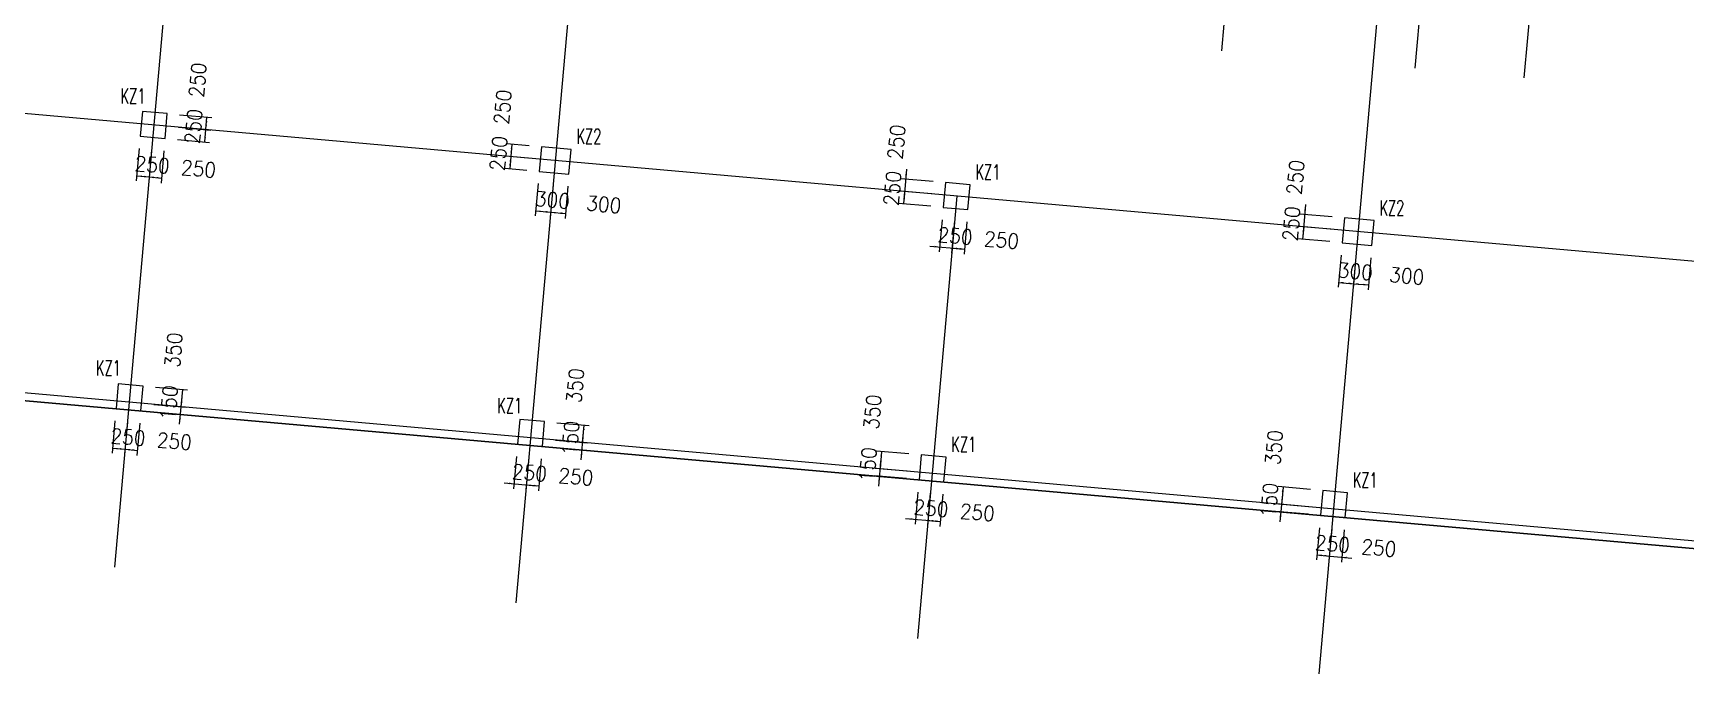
# Model space of a CAD drawing. Extents: x 387171 to 699106, y 11966 to 245688.
# Drawn here: x 605497 to 638714, y 41610 to 54502 of the extents above; entities that cross this region are included whole.
import ezdxf

# ---------------------------------------------------------------- set-up
doc = ezdxf.new("R2010")
doc.units = 0
doc.header["$LTSCALE"] = 100
doc.header["$MEASUREMENT"] = 0
for name, color, linetype in [('COLU', 7, 'Continuous'), ('DIM', 3, 'Continuous'), ('DOTE', 253, 'Continuous'), ('NUM', 7, 'Continuous')]:
    doc.layers.add(name, color=color, linetype=linetype)
doc.styles.get("Standard").update_dxf_attribs({"font": 'standard'})
doc.dimstyles.get("Standard").update_dxf_attribs({"dimtxt": 300, "dimasz": 100, "dimexe": 100, "dimexo": 250, "dimgap": 100, "dimtad": 0, "dimtoh": 1, "dimdec": 0, "dimdsep": 46, "dimcen": 0.09, "dimclrt": 7, "dimadec": 0, "dimazin": 0, "dimtfac": 1, "dimtdec": 4, "dimtofl": 0, "dimtmove": 0, "dimatfit": 3, "dimfxl": 1, "dimtolj": 1, "dimtzin": 0, "dimarcsym": 0})

# ---------------------------------------------------------------- blocks, each defined once
blk = doc.blocks.new('*D1962')
at = {"layer": 'DIM', "color": 0, "linetype": 'ByBlock', "lineweight": -2}
for p, q in [((615648, 51472), (615591, 50825)), ((615947, 51445), (615890, 50798)), ((615600, 50924), (615899, 50898))]:
    blk.add_line(p, q, dxfattribs=at)
for points in [[(615600, 50924), (615701, 50932), (615698, 50899)], [(615899, 50898), (615797, 50890), (615800, 50923)]]:
    blk.add_solid(points, dxfattribs=at)
at = {"layer": 'DIM', "color": 7, "linetype": 'Continuous', "lineweight": -2, "insert": (615936, 51145), "char_height": 300, "width": 566.67, "attachment_point": 5, "rotation": 354.9316}
blk.add_mtext('300', dxfattribs=at)
blk = doc.blocks.new('*D2889')
at = {"layer": 'DIM', "color": 0, "linetype": 'ByBlock', "lineweight": -2}
for p, q in [((615947, 51445), (615890, 50798)), ((616246, 51419), (616189, 50771)), ((615899, 50898), (616197, 50871))]:
    blk.add_line(p, q, dxfattribs=at)
for points in [[(615899, 50898), (616000, 50905), (615997, 50872)], [(616197, 50871), (616096, 50863), (616099, 50897)]]:
    blk.add_solid(points, dxfattribs=at)
at = {"layer": 'DIM', "color": 7, "linetype": 'Continuous', "lineweight": -2, "insert": (616968, 51054), "char_height": 300, "width": 566.67, "attachment_point": 5, "rotation": 354.9316}
blk.add_mtext('300', dxfattribs=at)
blk = doc.blocks.new('*D2799')
at = {"layer": 'DIM', "color": 0, "linetype": 'ByBlock', "lineweight": -2}
for p, q in [((631602, 50804), (630954, 50861)), ((631071, 51051), (631014, 50404)), ((631580, 50555), (630932, 50612))]:
    blk.add_line(p, q, dxfattribs=at)
for points in [[(631054, 50852), (631046, 50953), (631079, 50950)], [(631032, 50603), (631039, 50502), (631006, 50505)]]:
    blk.add_solid(points, dxfattribs=at)
at = {"layer": 'DIM', "color": 7, "linetype": 'Continuous', "lineweight": -2, "insert": (630869, 51598), "char_height": 300, "width": 566.67, "attachment_point": 5, "rotation": 84.9316}
blk.add_mtext('250', dxfattribs=at)
blk = doc.blocks.new('*D2546')
at = {"layer": 'DIM', "color": 0, "linetype": 'ByBlock', "lineweight": -2}
for p, q in [((631580, 50555), (630932, 50612)), ((631032, 50603), (631010, 50354)), ((631557, 50306), (630910, 50363))]:
    blk.add_line(p, q, dxfattribs=at)
for points in [[(631032, 50603), (631039, 50502), (631006, 50505)], [(631010, 50354), (631002, 50455), (631035, 50452)]]:
    blk.add_solid(points, dxfattribs=at)
at = {"layer": 'DIM', "color": 7, "linetype": 'Continuous', "lineweight": -2, "insert": (630786, 50665), "char_height": 300, "width": 566.67, "attachment_point": 5, "rotation": 84.9316}
blk.add_mtext('250', dxfattribs=at)
blk = doc.blocks.new('*D3313')
at = {"layer": 'DIM', "color": 0, "linetype": 'ByBlock', "lineweight": -2}
for p, q in [((631784, 50034), (631727, 49387)), ((632083, 50008), (632026, 49361)), ((631736, 49487), (632035, 49460))]:
    blk.add_line(p, q, dxfattribs=at)
for points in [[(631736, 49487), (631837, 49494), (631834, 49461)], [(632035, 49460), (631934, 49452), (631936, 49486)]]:
    blk.add_solid(points, dxfattribs=at)
at = {"layer": 'DIM', "color": 7, "linetype": 'Continuous', "lineweight": -2, "insert": (632072, 49708), "char_height": 300, "width": 566.67, "attachment_point": 5, "rotation": 354.9316}
blk.add_mtext('300', dxfattribs=at)
blk = doc.blocks.new('*D3094')
at = {"layer": 'DIM', "color": 0, "linetype": 'ByBlock', "lineweight": -2}
for p, q in [((632083, 50008), (632026, 49361)), ((632382, 49981), (632325, 49334)), ((632035, 49460), (632333, 49434))]:
    blk.add_line(p, q, dxfattribs=at)
for points in [[(632035, 49460), (632136, 49468), (632133, 49435)], [(632333, 49434), (632232, 49426), (632235, 49459)]]:
    blk.add_solid(points, dxfattribs=at)
at = {"layer": 'DIM', "color": 7, "linetype": 'Continuous', "lineweight": -2, "insert": (633104, 49616), "char_height": 300, "width": 566.67, "attachment_point": 5, "rotation": 354.9316}
blk.add_mtext('300', dxfattribs=at)
blk = doc.blocks.new('*D3417')
at = {"layer": 'DIM', "color": 0, "linetype": 'ByBlock', "lineweight": -2}
for p, q in [((631166, 45321), (630518, 45378)), ((630618, 45369), (630587, 45021)), ((631135, 44972), (630487, 45030))]:
    blk.add_line(p, q, dxfattribs=at)
for points in [[(630618, 45369), (630625, 45268), (630592, 45271)], [(630587, 45021), (630579, 45122), (630612, 45119)]]:
    blk.add_solid(points, dxfattribs=at)
at = {"layer": 'DIM', "color": 7, "linetype": 'Continuous', "lineweight": -2, "insert": (630437, 46165), "char_height": 300, "width": 566.67, "attachment_point": 5, "rotation": 84.9316}
blk.add_mtext('350', dxfattribs=at)
blk = doc.blocks.new('*D3203')
at = {"layer": 'DIM', "color": 0, "linetype": 'ByBlock', "lineweight": -2}
for p, q in [((630604, 45220), (630556, 44672)), ((631121, 44823), (630474, 44880)), ((631135, 44972), (630487, 45030))]:
    blk.add_line(p, q, dxfattribs=at)
for points in [[(630574, 44871), (630581, 44770), (630548, 44773)], [(630587, 45021), (630579, 45122), (630612, 45119)]]:
    blk.add_solid(points, dxfattribs=at)
at = {"layer": 'DIM', "color": 7, "linetype": 'Continuous', "lineweight": -2, "insert": (630343, 45104), "char_height": 300, "width": 476.67, "attachment_point": 5, "rotation": 84.9316}
blk.add_mtext('150', dxfattribs=at)
blk = doc.blocks.new('*D3362')
at = {"layer": 'DIM', "color": 0, "linetype": 'ByBlock', "lineweight": -2}
for p, q in [((631348, 44552), (631291, 43904)), ((631597, 44529), (631540, 43882)), ((631300, 44004), (631549, 43982))]:
    blk.add_line(p, q, dxfattribs=at)
for points in [[(631300, 44004), (631401, 44011), (631398, 43978)], [(631549, 43982), (631448, 43974), (631451, 44007)]]:
    blk.add_solid(points, dxfattribs=at)
at = {"layer": 'DIM', "color": 7, "linetype": 'Continuous', "lineweight": -2, "insert": (631611, 44227), "char_height": 300, "width": 566.67, "attachment_point": 5, "rotation": 354.9316}
blk.add_mtext('250', dxfattribs=at)
blk = doc.blocks.new('*D4116')
at = {"layer": 'DIM', "color": 0, "linetype": 'ByBlock', "lineweight": -2}
for p, q in [((631597, 44529), (631540, 43882)), ((631846, 44507), (631789, 43860)), ((631350, 43999), (631997, 43942))]:
    blk.add_line(p, q, dxfattribs=at)
for points in [[(631549, 43982), (631448, 43974), (631451, 44007)], [(631798, 43960), (631899, 43967), (631896, 43934)]]:
    blk.add_solid(points, dxfattribs=at)
at = {"layer": 'DIM', "color": 7, "linetype": 'Continuous', "lineweight": -2, "insert": (632543, 44144), "char_height": 300, "width": 566.67, "attachment_point": 5, "rotation": 354.9316}
blk.add_mtext('250', dxfattribs=at)
blk = doc.blocks.new('*D3874')
at = {"layer": 'DIM', "color": 0, "linetype": 'ByBlock', "lineweight": -2}
for p, q in [((623583, 51515), (622936, 51572)), ((623053, 51763), (622995, 51115)), ((623561, 51266), (622914, 51323))]:
    blk.add_line(p, q, dxfattribs=at)
for points in [[(623035, 51563), (623027, 51664), (623061, 51662)], [(623013, 51314), (623021, 51213), (622988, 51216)]]:
    blk.add_solid(points, dxfattribs=at)
at = {"layer": 'DIM', "color": 7, "linetype": 'Continuous', "lineweight": -2, "insert": (622850, 52309), "char_height": 300, "width": 566.67, "attachment_point": 5, "rotation": 84.9316}
blk.add_mtext('250', dxfattribs=at)
blk = doc.blocks.new('*D54')
at = {"layer": 'DIM', "color": 0, "linetype": 'ByBlock', "lineweight": -2}
for p, q in [((623561, 51266), (622914, 51323)), ((623013, 51314), (622991, 51065)), ((623539, 51017), (622891, 51074))]:
    blk.add_line(p, q, dxfattribs=at)
for points in [[(622991, 51065), (622983, 51166), (623016, 51164)], [(623013, 51314), (623021, 51213), (622988, 51216)]]:
    blk.add_solid(points, dxfattribs=at)
at = {"layer": 'DIM', "color": 7, "linetype": 'Continuous', "lineweight": -2, "insert": (622768, 51377), "char_height": 300, "width": 566.67, "attachment_point": 5, "rotation": 84.9316}
blk.add_mtext('250', dxfattribs=at)
blk = doc.blocks.new('*D4378')
at = {"layer": 'DIM', "color": 0, "linetype": 'ByBlock', "lineweight": -2}
for p, q in [((623766, 50746), (623708, 50098)), ((624015, 50724), (623957, 50076)), ((623518, 50215), (624166, 50158))]:
    blk.add_line(p, q, dxfattribs=at)
for points in [[(623717, 50198), (623616, 50190), (623619, 50223)], [(623966, 50176), (624067, 50183), (624064, 50150)]]:
    blk.add_solid(points, dxfattribs=at)
at = {"layer": 'DIM', "color": 7, "linetype": 'Continuous', "lineweight": -2, "insert": (624028, 50421), "char_height": 300, "width": 566.67, "attachment_point": 5, "rotation": 354.9316}
blk.add_mtext('250', dxfattribs=at)
blk = doc.blocks.new('*D574')
at = {"layer": 'DIM', "color": 0, "linetype": 'ByBlock', "lineweight": -2}
for p, q in [((624015, 50724), (623957, 50076)), ((624264, 50701), (624206, 50054)), ((623966, 50176), (624215, 50154))]:
    blk.add_line(p, q, dxfattribs=at)
for points in [[(623966, 50176), (624067, 50183), (624064, 50150)], [(624215, 50154), (624114, 50146), (624117, 50179)]]:
    blk.add_solid(points, dxfattribs=at)
at = {"layer": 'DIM', "color": 7, "linetype": 'Continuous', "lineweight": -2, "insert": (624961, 50338), "char_height": 300, "width": 566.67, "attachment_point": 5, "rotation": 354.9316}
blk.add_mtext('250', dxfattribs=at)
blk = doc.blocks.new('*D748')
at = {"layer": 'DIM', "color": 0, "linetype": 'ByBlock', "lineweight": -2}
for p, q in [((623097, 46036), (622450, 46094)), ((622549, 46085), (622518, 45736)), ((623066, 45688), (622419, 45745))]:
    blk.add_line(p, q, dxfattribs=at)
for points in [[(622549, 46085), (622557, 45984), (622524, 45987)], [(622518, 45736), (622511, 45837), (622544, 45834)]]:
    blk.add_solid(points, dxfattribs=at)
at = {"layer": 'DIM', "color": 7, "linetype": 'Continuous', "lineweight": -2, "insert": (622369, 46880), "char_height": 300, "width": 566.67, "attachment_point": 5, "rotation": 84.9316}
blk.add_mtext('350', dxfattribs=at)
blk = doc.blocks.new('*D519')
at = {"layer": 'DIM', "color": 0, "linetype": 'ByBlock', "lineweight": -2}
for p, q in [((622536, 45936), (622488, 45388)), ((623053, 45538), (622406, 45596)), ((623066, 45688), (622419, 45745))]:
    blk.add_line(p, q, dxfattribs=at)
for points in [[(622505, 45587), (622513, 45486), (622480, 45489)], [(622518, 45736), (622511, 45837), (622544, 45834)]]:
    blk.add_solid(points, dxfattribs=at)
at = {"layer": 'DIM', "color": 7, "linetype": 'Continuous', "lineweight": -2, "insert": (622275, 45820), "char_height": 300, "width": 476.67, "attachment_point": 5, "rotation": 84.9316}
blk.add_mtext('150', dxfattribs=at)
blk = doc.blocks.new('*D1275')
at = {"layer": 'DIM', "color": 0, "linetype": 'ByBlock', "lineweight": -2}
for p, q in [((623280, 45267), (623223, 44620)), ((623529, 45245), (623472, 44598)), ((623032, 44737), (623680, 44680))]:
    blk.add_line(p, q, dxfattribs=at)
for points in [[(623231, 44719), (623130, 44712), (623133, 44745)], [(623480, 44697), (623581, 44705), (623579, 44672)]]:
    blk.add_solid(points, dxfattribs=at)
at = {"layer": 'DIM', "color": 7, "linetype": 'Continuous', "lineweight": -2, "insert": (623543, 44943), "char_height": 300, "width": 566.67, "attachment_point": 5, "rotation": 354.9316}
blk.add_mtext('250', dxfattribs=at)
blk = doc.blocks.new('*D881')
at = {"layer": 'DIM', "color": 0, "linetype": 'ByBlock', "lineweight": -2}
for p, q in [((623529, 45245), (623472, 44598)), ((623778, 45223), (623721, 44576)), ((623480, 44697), (623729, 44675))]:
    blk.add_line(p, q, dxfattribs=at)
for points in [[(623480, 44697), (623581, 44705), (623579, 44672)], [(623729, 44675), (623628, 44667), (623631, 44701)]]:
    blk.add_solid(points, dxfattribs=at)
at = {"layer": 'DIM', "color": 7, "linetype": 'Continuous', "lineweight": -2, "insert": (624475, 44860), "char_height": 300, "width": 566.67, "attachment_point": 5, "rotation": 354.9316}
blk.add_mtext('250', dxfattribs=at)
blk = doc.blocks.new('*D1800')
at = {"layer": 'DIM', "color": 0, "linetype": 'ByBlock', "lineweight": -2}
for p, q in [((615212, 45983), (615154, 45335)), ((615461, 45961), (615403, 45313)), ((614964, 45453), (615611, 45395))]:
    blk.add_line(p, q, dxfattribs=at)
for points in [[(615163, 45435), (615062, 45427), (615065, 45460)], [(615412, 45413), (615513, 45421), (615510, 45387)]]:
    blk.add_solid(points, dxfattribs=at)
at = {"layer": 'DIM', "color": 7, "linetype": 'Continuous', "lineweight": -2, "insert": (615474, 45658), "char_height": 300, "width": 566.67, "attachment_point": 5, "rotation": 354.9316}
blk.add_mtext('250', dxfattribs=at)
blk = doc.blocks.new('*D1411')
at = {"layer": 'DIM', "color": 0, "linetype": 'ByBlock', "lineweight": -2}
for p, q in [((615461, 45961), (615403, 45313)), ((615710, 45939), (615652, 45291)), ((615412, 45413), (615661, 45391))]:
    blk.add_line(p, q, dxfattribs=at)
for points in [[(615412, 45413), (615513, 45421), (615510, 45387)], [(615661, 45391), (615560, 45383), (615563, 45416)]]:
    blk.add_solid(points, dxfattribs=at)
at = {"layer": 'DIM', "color": 7, "linetype": 'Continuous', "lineweight": -2, "insert": (616407, 45576), "char_height": 300, "width": 566.67, "attachment_point": 5, "rotation": 354.9316}
blk.add_mtext('250', dxfattribs=at)
blk = doc.blocks.new('*D2328')
at = {"layer": 'DIM', "color": 0, "linetype": 'ByBlock', "lineweight": -2}
for p, q in [((615994, 46315), (616641, 46258)), ((616511, 45918), (616560, 46466)), ((615981, 46166), (616628, 46108))]:
    blk.add_line(p, q, dxfattribs=at)
for points in [[(616542, 46266), (616534, 46367), (616567, 46364)], [(616529, 46117), (616536, 46016), (616503, 46019)]]:
    blk.add_solid(points, dxfattribs=at)
at = {"layer": 'DIM', "color": 7, "linetype": 'Continuous', "lineweight": -2, "insert": (616298, 46350), "char_height": 300, "width": 476.67, "attachment_point": 5, "rotation": 84.9316}
blk.add_mtext('150', dxfattribs=at)
blk = doc.blocks.new('*D2501')
at = {"layer": 'DIM', "color": 0, "linetype": 'ByBlock', "lineweight": -2}
for p, q in [((616025, 46664), (616672, 46606)), ((616542, 46266), (616573, 46615)), ((615994, 46315), (616641, 46258))]:
    blk.add_line(p, q, dxfattribs=at)
for points in [[(616573, 46615), (616581, 46514), (616547, 46517)], [(616542, 46266), (616534, 46367), (616567, 46364)]]:
    blk.add_solid(points, dxfattribs=at)
at = {"layer": 'DIM', "color": 7, "linetype": 'Continuous', "lineweight": -2, "insert": (616392, 47410), "char_height": 300, "width": 566.67, "attachment_point": 5, "rotation": 84.9316}
blk.add_mtext('350', dxfattribs=at)
blk = doc.blocks.new('*D2127')
at = {"layer": 'DIM', "color": 0, "linetype": 'ByBlock', "lineweight": -2}
for p, q in [((607629, 52177), (607572, 51529)), ((607878, 52155), (607821, 51507)), ((607581, 51629), (607830, 51607))]:
    blk.add_line(p, q, dxfattribs=at)
for points in [[(607581, 51629), (607682, 51637), (607679, 51604)], [(607830, 51607), (607729, 51599), (607731, 51632)]]:
    blk.add_solid(points, dxfattribs=at)
at = {"layer": 'DIM', "color": 7, "linetype": 'Continuous', "lineweight": -2, "insert": (607892, 51852), "char_height": 300, "width": 566.67, "attachment_point": 5, "rotation": 354.9316}
blk.add_mtext('250', dxfattribs=at)
blk = doc.blocks.new('*D3046')
at = {"layer": 'DIM', "color": 0, "linetype": 'ByBlock', "lineweight": -2}
for p, q in [((607878, 52155), (607821, 51507)), ((608127, 52133), (608070, 51485)), ((607830, 51607), (608079, 51585))]:
    blk.add_line(p, q, dxfattribs=at)
for points in [[(607830, 51607), (607931, 51615), (607928, 51581)], [(608079, 51585), (607978, 51577), (607981, 51610)]]:
    blk.add_solid(points, dxfattribs=at)
at = {"layer": 'DIM', "color": 7, "linetype": 'Continuous', "lineweight": -2, "insert": (608824, 51770), "char_height": 300, "width": 566.67, "attachment_point": 5, "rotation": 354.9316}
blk.add_mtext('250', dxfattribs=at)
blk = doc.blocks.new('*D2645')
at = {"layer": 'DIM', "color": 0, "linetype": 'ByBlock', "lineweight": -2}
for p, q in [((608420, 52609), (609068, 52551)), ((608946, 52311), (608968, 52560)), ((608398, 52360), (609046, 52302))]:
    blk.add_line(p, q, dxfattribs=at)
for points in [[(608968, 52560), (608976, 52459), (608943, 52462)], [(608946, 52311), (608938, 52412), (608972, 52409)]]:
    blk.add_solid(points, dxfattribs=at)
at = {"layer": 'DIM', "color": 7, "linetype": 'Continuous', "lineweight": -2, "insert": (608723, 52622), "char_height": 300, "width": 566.67, "attachment_point": 5, "rotation": 84.9316}
blk.add_mtext('250', dxfattribs=at)
blk = doc.blocks.new('*D3401')
at = {"layer": 'DIM', "color": 0, "linetype": 'ByBlock', "lineweight": -2}
for p, q in [((608443, 52858), (609090, 52800)), ((608420, 52609), (609068, 52551)), ((608968, 52560), (608990, 52809))]:
    blk.add_line(p, q, dxfattribs=at)
for points in [[(608968, 52560), (608961, 52661), (608994, 52658)], [(608990, 52809), (608998, 52708), (608965, 52711)]]:
    blk.add_solid(points, dxfattribs=at)
at = {"layer": 'DIM', "color": 7, "linetype": 'Continuous', "lineweight": -2, "insert": (608806, 53555), "char_height": 300, "width": 566.67, "attachment_point": 5, "rotation": 84.9316}
blk.add_mtext('250', dxfattribs=at)
blk = doc.blocks.new('*D3187')
at = {"layer": 'DIM', "color": 0, "linetype": 'ByBlock', "lineweight": -2}
for p, q in [((607143, 46698), (607086, 46051)), ((607392, 46676), (607335, 46029)), ((607095, 46150), (607344, 46128))]:
    blk.add_line(p, q, dxfattribs=at)
for points in [[(607095, 46150), (607196, 46158), (607193, 46125)], [(607344, 46128), (607243, 46121), (607246, 46154)]]:
    blk.add_solid(points, dxfattribs=at)
at = {"layer": 'DIM', "color": 7, "linetype": 'Continuous', "lineweight": -2, "insert": (607406, 46374), "char_height": 300, "width": 566.67, "attachment_point": 5, "rotation": 354.9316}
blk.add_mtext('250', dxfattribs=at)
blk = doc.blocks.new('*D3344')
at = {"layer": 'DIM', "color": 0, "linetype": 'ByBlock', "lineweight": -2}
for p, q in [((607392, 46676), (607335, 46029)), ((607641, 46654), (607584, 46007)), ((607344, 46128), (607593, 46106))]:
    blk.add_line(p, q, dxfattribs=at)
for points in [[(607344, 46128), (607445, 46136), (607442, 46103)], [(607593, 46106), (607492, 46099), (607495, 46132)]]:
    blk.add_solid(points, dxfattribs=at)
at = {"layer": 'DIM', "color": 7, "linetype": 'Continuous', "lineweight": -2, "insert": (608338, 46291), "char_height": 300, "width": 566.67, "attachment_point": 5, "rotation": 354.9316}
blk.add_mtext('250', dxfattribs=at)
blk = doc.blocks.new('*D4262')
at = {"layer": 'DIM', "color": 0, "linetype": 'ByBlock', "lineweight": -2}
for p, q in [((608443, 46633), (608491, 47181)), ((607912, 46881), (608560, 46824)), ((607926, 47031), (608573, 46973))]:
    blk.add_line(p, q, dxfattribs=at)
for points in [[(608474, 46982), (608466, 47083), (608499, 47080)], [(608460, 46833), (608468, 46731), (608435, 46734)]]:
    blk.add_solid(points, dxfattribs=at)
at = {"layer": 'DIM', "color": 7, "linetype": 'Continuous', "lineweight": -2, "insert": (608230, 47065), "char_height": 300, "width": 476.67, "attachment_point": 5, "rotation": 84.9316}
blk.add_mtext('150', dxfattribs=at)
blk = doc.blocks.new('*D3899')
at = {"layer": 'DIM', "color": 0, "linetype": 'ByBlock', "lineweight": -2}
for p, q in [((607957, 47379), (608604, 47322)), ((608474, 46982), (608504, 47331)), ((607926, 47031), (608573, 46973))]:
    blk.add_line(p, q, dxfattribs=at)
for points in [[(608504, 47331), (608512, 47229), (608479, 47232)], [(608474, 46982), (608466, 47083), (608499, 47080)]]:
    blk.add_solid(points, dxfattribs=at)
at = {"layer": 'DIM', "color": 7, "linetype": 'Continuous', "lineweight": -2, "insert": (608324, 48126), "char_height": 300, "width": 566.67, "attachment_point": 5, "rotation": 84.9316}
blk.add_mtext('350', dxfattribs=at)
blk = doc.blocks.new('*D1963')
at = {"layer": 'DIM', "color": 0, "linetype": 'ByBlock', "lineweight": -2}
for p, q in [((615465, 52235), (615021, 52274)), ((615121, 52265), (615099, 52016)), ((615443, 51986), (614999, 52025))]:
    blk.add_line(p, q, dxfattribs=at)
for points in [[(615121, 52265), (615129, 52164), (615095, 52167)], [(615099, 52016), (615091, 52117), (615124, 52114)]]:
    blk.add_solid(points, dxfattribs=at)
at = {"layer": 'DIM', "color": 7, "linetype": 'Continuous', "lineweight": -2, "insert": (614936, 53011), "char_height": 300, "width": 566.67, "attachment_point": 5, "rotation": 84.9316}
blk.add_mtext('250', dxfattribs=at)
blk = doc.blocks.new('*D251')
at = {"layer": 'DIM', "color": 0, "linetype": 'ByBlock', "lineweight": -2}
for p, q in [((615443, 51986), (614999, 52025)), ((615099, 52016), (615077, 51767)), ((615421, 51737), (614977, 51776))]:
    blk.add_line(p, q, dxfattribs=at)
for points in [[(615077, 51767), (615069, 51868), (615102, 51865)], [(615099, 52016), (615106, 51915), (615073, 51918)]]:
    blk.add_solid(points, dxfattribs=at)
at = {"layer": 'DIM', "color": 7, "linetype": 'Continuous', "lineweight": -2, "insert": (614853, 52079), "char_height": 300, "width": 566.67, "attachment_point": 5, "rotation": 84.9316}
blk.add_mtext('250', dxfattribs=at)

msp = doc.modelspace()

# ---------------------------------------------------------------- linework, layer by layer
at = {"color": 6, "lineweight": 30}
msp.add_lwpolyline([(476181.3, 232428.8), (494258.1, 233154.4), (494258.1, 231537.9), (540808.1, 231537.9), (540808.1, 232387.9), (590208.1, 232387.9), (590208.1, 232187.9), (593108.1, 232187.9), (593108.1, 230737.9), (608058.1, 230737.9), (608058.1, 231687.9), (648158.1, 231687.9), (648158.1, 230737.9), (657058.1, 230737.9), (657158.1, 196187.9), (658248.2, 196187.9), (663075.9, 83077.9), (659946, 47787.8), (654318.1, 48286.9), (653832.2, 42808.4), (496133.5, 56794.9), (482757.4, 68610.1), (476181.3, 232428.8)], dxfattribs=at)
at = {"layer": 'COLU'}
for points in [[(607651.3, 52425.9), (608149.3, 52381.7), (608193.5, 52879.7), (607695.5, 52923.9)], [(615669.8, 51714.7), (616267.5, 51661.7), (616311.6, 52159.7), (615714, 52212.7)], [(623787.9, 50994.7), (624286, 50950.5), (624330.2, 51448.6), (623832.1, 51492.7)], [(631806.5, 50283.5), (632404.1, 50230.5), (632448.3, 50728.6), (631850.6, 50781.6)], [(607165.4, 46947.4), (607663.4, 46903.2), (607707.6, 47401.2), (607209.6, 47445.4)], [(615233.7, 46231.8), (615731.8, 46187.6), (615775.9, 46685.7), (615277.9, 46729.8)], [(623302.1, 45516.2), (623800.1, 45472), (623844.3, 45970.1), (623346.2, 46014.2)], [(631370.4, 44800.6), (631868.4, 44756.4), (631912.6, 45254.5), (631414.6, 45298.7)]]:
    msp.add_lwpolyline(points, close=True, dxfattribs=at)
at = {"layer": 'DOTE'}
for p, q in [((612569.3, 105047.1), (607133.4, 43756.3)), ((620637.6, 104331.5), (615201.7, 43040.7)), ((636774.3, 102900.4), (631338.3, 41609.5)), ((629387.8, 54141.3), (630348.2, 64969.8)), ((633272.6, 53796.8), (634233, 64625.2)), ((635464, 53602.4), (636424.4, 64430.9)), ((662308.9, 47829.2), (489036.8, 63196.9)), ((661814.2, 42251.1), (496111.9, 56947.4)), ((624059.1, 51221.6), (623270, 42325.1))]:
    msp.add_line(p, q, dxfattribs=at)

# ---------------------------------------------------------------- texts
at = {"layer": 'NUM', "color": 200, "width": 0.7}
for s, p in [('KZ1', (607254.8, 53083.2)), ('KZ2', (616418.3, 52272.1)), ('KZ1', (624436.2, 51554.6)), ('KZ2', (632554.4, 50834.6)), ('KZ1', (606760.3, 47615)), ('KZ1', (614825.8, 46857.7)), ('KZ1', (623950.3, 46076.1)), ('KZ1', (632018.7, 45360.5))]:
    msp.add_text(s, height=300, dxfattribs=at).set_placement(p)

# ---------------------------------------------------------------- dimensions: what is measured, and where the dimension line sits
at = {"layer": 'DIM', "color": 200}
for p1, p2, distance, picture, middle in [((608171.4, 52630.7), (608193.5, 52879.7), -800, '*D3401', (608760.6, 53048.4)), ((615714, 52212.7), (615691.9, 51963.7), -595.6, '*D1963', (614891, 52504.7)), ((608149.3, 52381.7), (608171.4, 52630.7), -800, '*D2645', (608677.9, 52115.9)), ((623832.1, 51492.7), (623810, 51243.7), -800, '*D3874', (622805.5, 51802.7)), ((607651.3, 52425.9), (607900.3, 52403.8), -800, '*D2127', (607385.5, 51897.3)), ((607900.3, 52403.8), (608149.3, 52381.7), -800, '*D3046', (608318, 51814.6)), ((631850.6, 50781.6), (631828.6, 50532.5), -800, '*D2799', (630824, 51091.5)), ((615670.4, 51721), (615969.2, 51694.5), -800, '*D1962', (615404.6, 51192.4)), ((615969.2, 51694.5), (616268, 51668), -800, '*D2889', (616436.7, 51100.9)), ((623810, 51243.7), (623787.9, 50994.7), -800, '*D54', (622722.8, 50870.2)), ((623787.9, 50994.7), (624037, 50972.6), -800, '*D4378', (623522.1, 50466.1)), ((624037, 50972.6), (624286, 50950.5), -800, '*D574', (624454.6, 50383.4)), ((631828.6, 50532.5), (631806.5, 50283.5), -800, '*D2546', (630741.3, 50159.1)), ((631806.5, 50283.5), (632105.3, 50257), -800, '*D3313', (631540.7, 49754.9)), ((632105.3, 50257), (632404.1, 50230.5), -800, '*D3094', (632572.8, 49663.4)), ((607676.7, 47052.6), (607707.6, 47401.2), -800, '*D3899', (608274.7, 47569.9)), ((615745, 46337), (615775.9, 46685.7), -800, '*D2501', (616343.1, 46854.3)), ((607663.4, 46903.2), (607676.7, 47052.6), -800, '*D4262', (608193.4, 46653.5)), ((623346.2, 46014.2), (623315.3, 45665.6), -800, '*D748', (622319.6, 46324.2)), ((607165.4, 46947.4), (607414.4, 46925.3), -800, '*D3187', (606899.6, 46418.8)), ((607414.4, 46925.3), (607663.4, 46903.2), -800, '*D3344', (607832.1, 46336.1)), ((615731.8, 46187.6), (615745, 46337), -800, '*D2328', (616261.8, 45937.9)), ((615233.7, 46231.8), (615482.7, 46209.7), -800, '*D1800', (614967.9, 45703.2)), ((615482.7, 46209.7), (615731.8, 46187.6), -800, '*D1411', (615900.4, 45620.5)), ((631414.6, 45298.7), (631383.6, 44950), -800, '*D3417', (630387.9, 45608.6)), ((623315.3, 45665.6), (623302.1, 45516.2), -800, '*D519', (622238.3, 45407.8)), ((623302.1, 45516.2), (623551.1, 45494.1), -800, '*D1275', (623036.2, 44987.6)), ((623551.1, 45494.1), (623800.1, 45472), -800, '*D881', (623968.7, 44904.9)), ((631383.6, 44950), (631370.4, 44800.6), -800, '*D3203', (630306.6, 44692.2)), ((631370.4, 44800.6), (631619.4, 44778.5), -800, '*D3362', (631104.6, 44272)), ((631619.4, 44778.5), (631868.4, 44756.4), -800, '*D4116', (632037.1, 44189.3))]:
    dim = msp.add_aligned_dim(p1=p1, p2=p2, distance=distance, dimstyle='Standard', dxfattribs=at)
    dim.commit()
    dim.dimension.update_dxf_attribs({"geometry": picture, "text_midpoint": middle})
dim = msp.add_linear_dim(base=(615076.6, 51767.3), p1=(615691.9, 51963.7), p2=(615669.8, 51714.7), angle=84.93165, dimstyle='Standard', dxfattribs=at)
dim.commit()
dim.dimension.update_dxf_attribs({"geometry": '*D251', "text_midpoint": (614808.3, 51572.2)})

doc.saveas('drawing.dxf')
